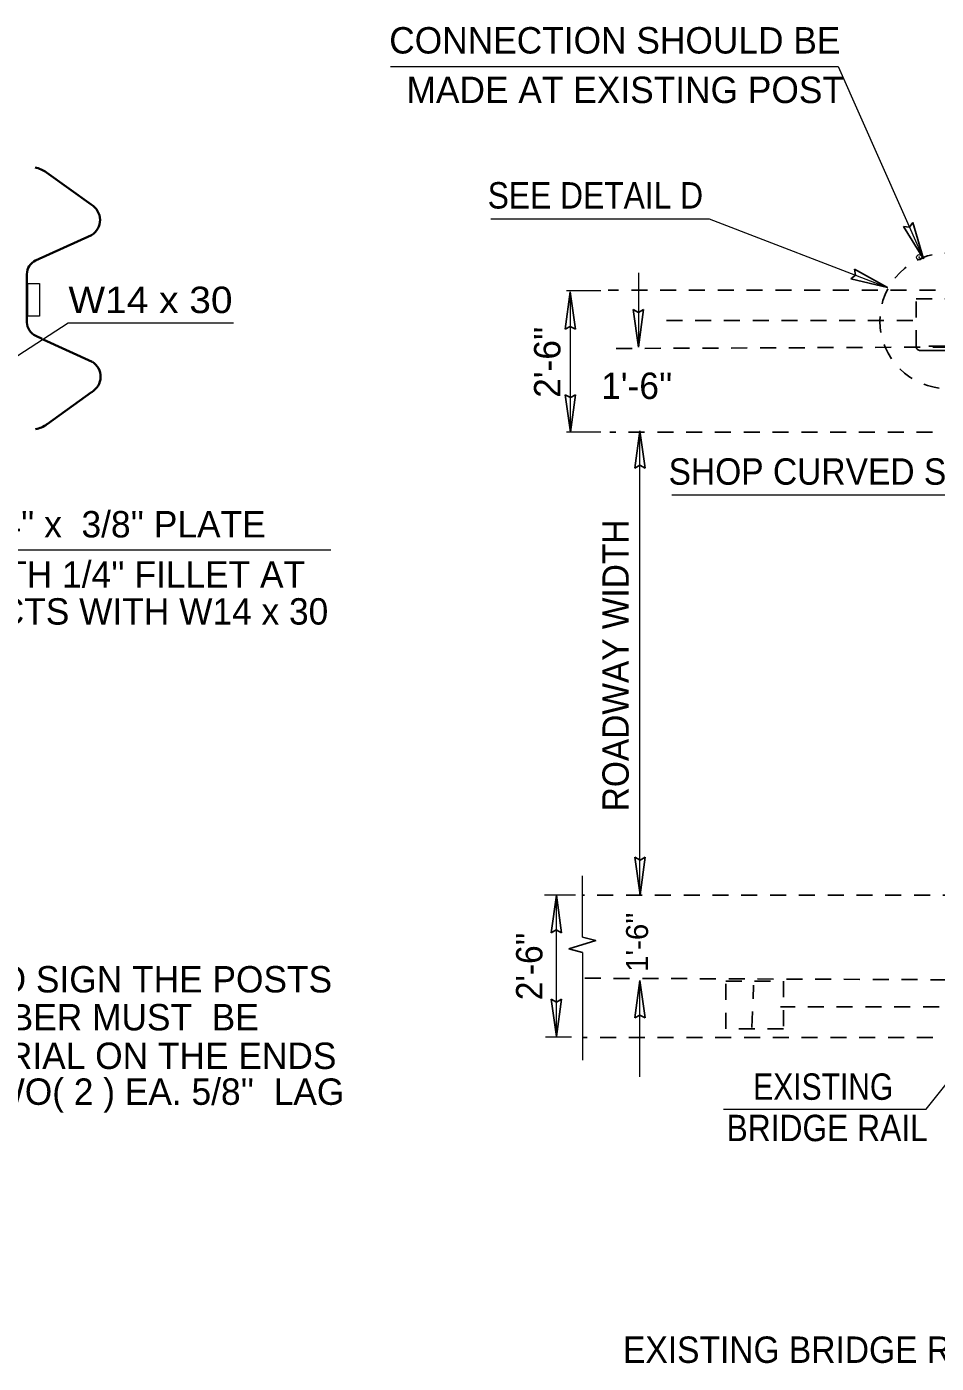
# Model space of a CAD drawing. Extents: x -68 to 845, y -11 to 259.
# Drawn here: x 697.3 to 738.2, y 137.2 to 197.4 of the extents above; entities that cross this region are included whole.
import ezdxf

# ---------------------------------------------------------------- set-up
doc = ezdxf.new("R2010")
doc.units = 0
doc.header["$LTSCALE"] = 0.48
doc.header["$PDMODE"] = 32
doc.header["$PDSIZE"] = 0.24
doc.linetypes.add('SHORT_DASHED', pattern=[2.7, 1.5, -1.2])
doc.layers.add('1', color=7, linetype='Continuous', lineweight=13)

msp = doc.modelspace()

# ---------------------------------------------------------------- linework, layer by layer
at = {"layer": '1', "lineweight": 35}
for p, q in [((700.1781, 189.3449), (698.1688, 190.7906)), ((700.1943, 187.9746), (697.6792, 186.8291)), ((697.2863, 184.0464), (697.2863, 186.2147)), ((697.9788, 183.3028), (697.6903, 183.4342)), ((700.2297, 182.2777), (698.0258, 183.2815)), ((700.2017, 180.9104), (698.1925, 179.4647))]:
    msp.add_line(p, q, dxfattribs=at)
at = {"layer": '1', "lineweight": 25}
for p, q in [((737.6292, 186.9135), (736.7346, 188.3612)), ((737.6292, 186.9135), (737.1582, 188.5488)), ((736.0207, 185.6152), (734.3639, 186.0042)), ((736.0207, 185.6152), (734.5303, 186.4367)), ((721.7412, 185.4231), (721.5095, 183.7372)), ((721.7412, 185.4231), (721.9728, 183.7372)), ((724.8077, 182.9335), (724.5761, 184.6194)), ((724.8077, 182.9335), (725.0394, 184.6194)), ((737.5262, 182.7802), (741.4128, 182.7802)), ((721.7428, 179.1061), (721.5111, 180.7921)), ((721.7428, 179.1061), (721.9745, 180.7921)), ((724.8756, 179.1712), (724.6439, 177.4853)), ((724.8756, 179.1712), (725.1073, 177.4853)), ((724.8773, 158.2862), (724.6456, 159.9723)), ((724.8773, 158.2862), (725.1089, 159.9723)), ((721.1142, 158.2603), (720.8826, 156.5743)), ((721.1142, 158.2603), (721.3459, 156.5743)), ((722.2905, 155.6873), (721.6783, 155.8507)), ((724.8757, 154.4254), (724.644, 152.7395)), ((724.8757, 154.4254), (725.1073, 152.7395)), ((721.1158, 151.9009), (720.8842, 153.5869)), ((721.1158, 151.9009), (721.3476, 153.5869))]:
    msp.add_line(p, q, dxfattribs=at)
at = {"layer": '1'}
for p, q in [((724.8069, 186.2767), (724.8069, 182.9331)), ((721.5703, 185.4796), (723.1172, 185.4796)), ((721.742, 179.1058), (721.742, 185.4235)), ((721.5703, 179.1136), (723.1172, 179.1136)), ((724.8764, 158.2606), (724.8764, 179.1717)), ((722.2905, 156.3816), (722.2905, 159.1415)), ((721.9698, 158.2703), (720.5744, 158.2703)), ((721.1151, 151.9006), (721.1151, 158.2606)), ((722.2905, 155.6873), (722.2905, 150.8352)), ((724.8765, 150.0896), (724.8765, 154.4257)), ((721.7968, 151.8827), (720.6275, 151.8827))]:
    msp.add_line(p, q, dxfattribs=at)
at = {"layer": '1', "linetype": 'SHORT_DASHED', "lineweight": 25}
for p, q in [((756.3122, 185.501), (723.4423, 185.501)), ((737.1513, 184.1288), (725.4892, 184.1288)), ((754.3274, 183.0017), (723.5129, 182.8693)), ((754.891, 179.1058), (723.5128, 179.1058)), ((761.2581, 158.2606), (722.2905, 158.2606)), ((760.6946, 154.3647), (722.2906, 154.5298)), ((729.915, 152.3065), (729.9885, 154.2177)), ((743.5183, 153.2376), (731.1936, 153.2376)), ((762.6793, 151.8654), (722.2905, 151.8654))]:
    msp.add_line(p, q, dxfattribs=at)
at = {"layer": '1'}
for points in [[(713.6445, 195.5699), (733.7946, 195.5699), (737.6285, 186.9128)], [(718.1687, 188.7061), (727.9821, 188.7061), (736.0207, 185.6143)], [(694.9062, 181.2789), (699.1501, 184.0333), (706.5787, 184.0333)], [(726.3078, 176.2887), (744.8085, 176.2887), (747.5102, 180.1649)], [(685.5985, 175.7223), (686.8568, 173.8132), (710.9683, 173.8132)], [(728.6385, 148.6349), (737.7594, 148.6349), (740.88, 152.5358)]]:
    msp.add_lwpolyline(points, dxfattribs=at)
at = {"layer": '1', "lineweight": 25}
for points in [[(736.7346, 188.3612), (737.0014, 188.3367), (737.1582, 188.5488)], [(734.3639, 186.0042), (734.5697, 186.1758), (734.5303, 186.4367)], [(724.5761, 184.6194), (724.8102, 184.489), (725.0394, 184.6194)], [(721.9728, 183.7372), (721.7387, 183.8676), (721.5095, 183.7372)], [(721.5111, 180.7921), (721.7452, 180.6617), (721.9745, 180.7921)], [(725.1073, 177.4853), (724.8732, 177.6157), (724.6439, 177.4853)], [(724.6456, 159.9723), (724.8797, 159.8418), (725.1089, 159.9723)], [(721.3459, 156.5743), (721.1118, 156.7047), (720.8826, 156.5743)], [(722.2905, 156.3816), (722.8837, 156.2233), (721.6783, 155.8507)], [(720.8842, 153.5869), (721.1182, 153.4565), (721.3476, 153.5869)], [(725.1073, 152.7395), (724.8733, 152.8699), (724.644, 152.7395)]]:
    msp.add_lwpolyline(points, dxfattribs=at)
at = {"layer": '1'}
msp.add_lwpolyline([(697.8501, 184.3247), (697.3355, 184.3247), (697.3355, 185.7948), (697.8501, 185.7948)], close=True, dxfattribs=at)
at = {"layer": '1', "linetype": 'SHORT_DASHED', "lineweight": 25}
for points in [[(737.2982, 185.1089), (739.8955, 185.1089), (739.8955, 182.9772), (737.2982, 182.9772)], [(731.3361, 152.2575), (728.7388, 152.2575), (728.7388, 154.3893), (731.3361, 154.3893)]]:
    msp.add_lwpolyline(points, close=True, dxfattribs=at)
msp.add_circle((738.7271, 184.1191), 3.0553, dxfattribs=at)
at = {"layer": '1', "lineweight": 35}
for centre, radius, start, end in [((697.4778, 189.8889), 1.136, 52.5369, 81.06592), ((699.7876, 188.655), 0.7928, 300.86425, 60.49403), ((697.9837, 186.2017), 0.6975, 115.89602, 178.9339), ((699.8121, 181.6022), 0.7928, 299.50597, 57.94165), ((697.4994, 180.364), 1.136, 278.93408, 307.4631)]:
    msp.add_arc(centre, radius, start, end, dxfattribs=at)
at = {"layer": '1', "lineweight": 25}
msp.add_arc((737.4851, 182.9484), 0.1731, 187.48381, 283.73089, dxfattribs=at)
at = {"layer": '1', "lineweight": 35}
msp.add_ellipse((697.9967, 184.0608), major_axis=(0.6423, -0.3118), ratio=0.976911, start_param=3.6233731, end_param=4.7096273, dxfattribs=at)
at = {"layer": '1'}
msp.add_point((737.4429, 186.9747), dxfattribs=at)

# ---------------------------------------------------------------- texts
for s, p in [('CONNECTION SHOULD BE', (713.5925, 196.1468)), ('MADE AT EXISTING POST', (714.3711, 193.9176)), ("1'-6''", (723.1296, 180.5982)), ("13 7/8'' x 6 3/4'' x  3/8'' PLATE", (686.7859, 174.3675)), ("WELDED WITH 1/4'' FILLET AT", (687.1333, 172.1085)), ('ALL CONTACTS WITH W14 x 30', (687.1927, 170.4446)), ('IF MORE THAN ONE ( 1 ) EXTRA SPACER BLOCK ( 2 TOTAL ) IS REQUIRED TO SIGN THE POSTS ', (637.9357, 153.8879)), ('OR  TO  CLEAR UNDERGROUND OBSTRUCTIONS,  A SPECIAL WELDED MEMBER MUST  BE  ', (637.7252, 152.1804)), ('FABRICATED WITH THE FLANGES ON TOP AND BOTTOM,  AND PLATE MATERIAL ON THE ENDS ', (637.7789, 150.4445)), ("AS SHOWN.  THIS  APPLIES TO STEEL AND WOOD POST INSTALLATIONS. TWO( 2 ) EA. 5/8''  LAG ", (637.6983, 148.8305))]:
    msp.add_text(s, height=1.188, dxfattribs=at).set_placement(p)
for s, width, p in [('SEE DETAIL D', 0.9, (718.0228, 189.1697)), ('W14 x 30', 1.1, (699.158, 184.4651)), ('SHOP CURVED SECTION', 0.95, (726.163, 176.7406)), ('EXISTING', 0.85, (729.9718, 149.0563)), ('BRIDGE RAIL', 0.9, (728.7722, 147.1958)), ('EXISTING BRIDGE RAIL', 0.95, (724.1138, 137.2161))]:
    msp.add_text(s, height=1.188, dxfattribs=dict(at, width=width)).set_placement(p)
for s, height, p in [("2'-6''", 1.188, (721.2966, 180.6513)), ("1'-6''", 0.99, (725.2388, 154.8148))]:
    msp.add_text(s, height=height, rotation=90, dxfattribs=at).set_placement(p)
at = {"layer": '1', "width": 0.95}
for s, height, p in [('ROADWAY WIDTH', 1.185, (724.3692, 162.0426)), ("2'-6''", 1.188, (720.487, 153.5402))]:
    msp.add_text(s, height=height, rotation=90, dxfattribs=at).set_placement(p)

doc.saveas('drawing.dxf')
